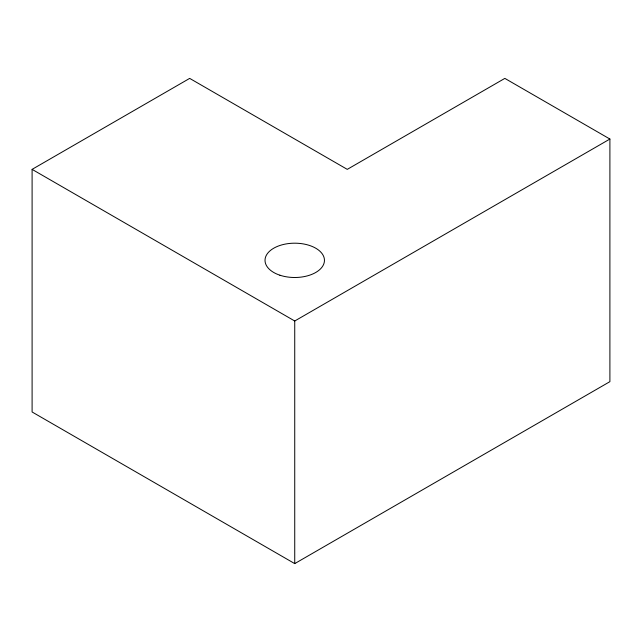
<?xml version="1.0" encoding="UTF-8"?>
<svg xmlns="http://www.w3.org/2000/svg" width="642" height="642" viewBox="0 0 642 642"><rect width="100%" height="100%" fill="white"/><g stroke="black" fill="none" stroke-linecap="round" stroke-linejoin="round"><path stroke-width="0.96" d="M32.1 169.368L189.679 78.388L347.266 169.368L504.845 78.388L609.9 139.041L609.9 381.653L294.734 563.612L32.1 411.979L32.1 169.368L294.734 321L609.9 139.041M294.734 321L294.734 563.612M279.88 275.201A29.717 17.157 0 0 0 324.451 260.347A29.717 17.157 0 0 0 279.88 245.485A29.717 17.157 0 0 0 279.88 275.201"/></g></svg>
